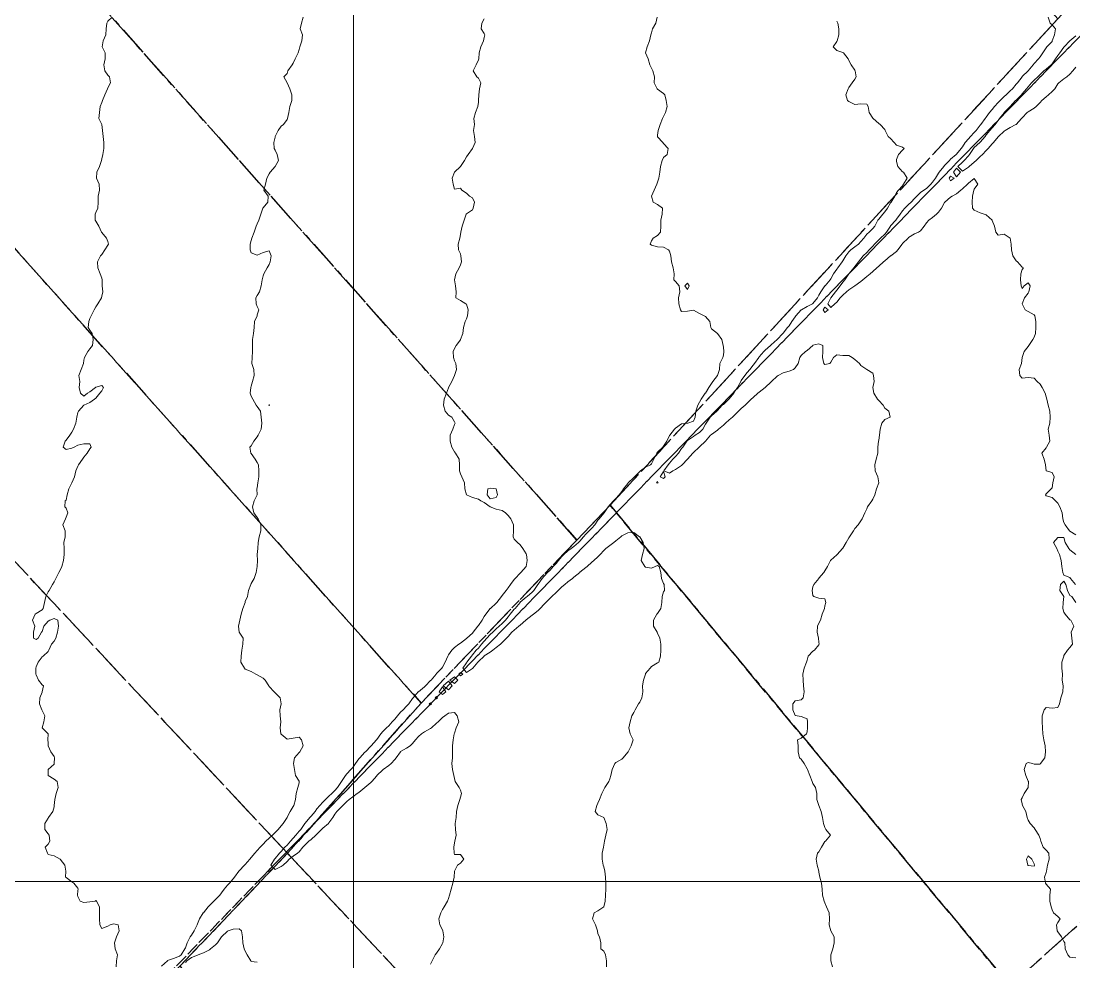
# Model space of a CAD drawing. Header units: centimetres. Extents: x 0 to 642158, y -847 to 649707.
# Drawn here: x 616339 to 616427.1, y 620080.6 to 620159.4 of the extents above; entities that cross this region are included whole.
import ezdxf

# ---------------------------------------------------------------- set-up
doc = ezdxf.new("R2010")
doc.units = ezdxf.units.CM
doc.header["$MEASUREMENT"] = 0
doc.linetypes.add('CENTERX2', pattern=[4, 2.5, -0.5, 0.5, -0.5])
doc.linetypes.add('JIS_02_0.7', pattern=[1.35, 0.75, -0.6])
for name, color, linetype, lineweight in [('MEV_grille', 254, 'Continuous', 9), ('WAL_parcellaire agricole', 7, 'JIS_02_0.7', 25), ('WAL_topographie 0.5', 253, 'Continuous', 20)]:
    doc.layers.add(name, color=color, linetype=linetype, lineweight=lineweight)
doc.layers.add('SPW_parcellaire cadastral', color=7, linetype='CENTERX2', lineweight=25, true_color=0xff0542)

# ---------------------------------------------------------------- blocks, each defined once
blk = doc.blocks.new('*U114')
at = {"layer": 'MEV_grille', "transparency": 33554687}
blk.add_lwpolyline([(-1338.461, 0), (1338.461, 0)], dxfattribs=at)
blk = doc.blocks.new('*U115')
at = {"layer": 'MEV_grille', "color": 0, "linetype": 'ByBlock', "lineweight": -2, "transparency": 16777216}
blk.add_blockref('*U114', (0, -2300), dxfattribs=at)
blk = doc.blocks.new('*U112')
at = {"layer": 'MEV_grille', "transparency": 33554687}
blk.add_lwpolyline([(0, 1825.476), (0, -1825.476)], dxfattribs=at)
blk = doc.blocks.new('*U113')
at = {"layer": 'MEV_grille', "color": 0, "linetype": 'ByBlock', "lineweight": -2, "transparency": 16777216}
blk.add_blockref('*U112', (1000, 0), dxfattribs=at)

msp = doc.modelspace()

# ---------------------------------------------------------------- linework, layer by layer
at = {"layer": 'SPW_parcellaire cadastral'}
for points in [[(616425.743, 620159.612), (616436.075, 620170.865), (616477.602, 620213.585), (616517.734, 620163.976), (616465.899, 620118.324), (616421.754, 620078.645), (616388.277, 620118.884), (616425.743, 620159.612)], [(616425.743, 620159.612), (616388.277, 620118.884), (616385.494, 620115.97), (616334.237, 620173.617), (616376.657, 620213.241), (616425.743, 620159.612)], [(616306.463, 620204.934), (616334.237, 620173.617), (616385.494, 620115.97), (616372.467, 620102.324), (616291.828, 620192.559), (616306.463, 620204.934)], [(616277.115, 620179.857), (616278.13, 620180.94), (616291.828, 620192.559), (616372.467, 620102.324), (616361.281, 620089.744), (616277.115, 620179.857)], [(616334.421, 620061.615), (616250.365, 620151.335), (616277.115, 620179.857), (616361.281, 620089.744), (616352.292, 620080.315), (616335.199, 620062.378), (616334.421, 620061.615)], [(616511.837, 620021.748), (616492.788, 620006.697), (616461.863, 619982.253), (616361.281, 620089.744), (616372.467, 620102.324), (616385.494, 620115.97), (616388.277, 620118.884), (616421.754, 620078.645), (616465.899, 620118.324), (616486.381, 620091.758), (616496.268, 620078.946), (616506.884, 620065.195), (616528.964, 620036.62), (616529.605, 620035.784), (616511.837, 620021.748)], [(616461.863, 619982.253), (616439.841, 619964.523), (616417.557, 619993.889), (616395.536, 620022.92), (616374.118, 620051.341), (616352.292, 620080.315), (616361.281, 620089.744), (616461.863, 619982.253)]]:
    msp.add_lwpolyline(points, dxfattribs=at)
at = {"layer": 'WAL_parcellaire agricole'}
for points in [[(616486.646, 620012.341), (616448.984, 619981.003), (616433.819, 619968.168), (616420.153, 619957.833), (616389.483, 619995.496), (616335.142, 620062.822), (616359.347, 620087.95), (616451.585, 620182.835), (616479.289, 620211.588), (616514.461, 620165.759), (616459.3, 620121.003), (616492.238, 620078.82), (616499.254, 620069.835), (616521.809, 620039.428), (616486.646, 620012.341)], [(616451.585, 620182.835), (616359.347, 620087.95), (616335.142, 620062.822), (616272.568, 620126.315), (616223.296, 620180.142)]]:
    msp.add_lwpolyline(points, dxfattribs=at)
at = {"layer": 'WAL_topographie 0.5'}
for points in [[(616346.625, 620159.75), (616346.25, 620159.409), (616346.17, 620159.25), (616346.107, 620158.75), (616346.08, 620158.25), (616345.868, 620157.75), (616345.788, 620157.25), (616346.036, 620156.75), (616346.026, 620156.25), (616345.929, 620155.75), (616345.985, 620155.25), (616346.25, 620154.875), (616346.387, 620154.75), (616346.464, 620154.25), (616346.25, 620153.833), (616346.225, 620153.75), (616346.012, 620153.25), (616345.803, 620152.75), (616345.75, 620152.583), (616345.615, 620152.25), (616345.566, 620151.75), (616345.5, 620151.25), (616345.75, 620150.751), (616345.75, 620150.75), (616345.792, 620150.25), (616345.865, 620149.75), (616345.917, 620149.25), (616345.921, 620148.75), (616345.839, 620148.25), (616345.75, 620147.886), (616345.717, 620147.75), (616345.556, 620147.25), (616345.333, 620146.75), (616345.298, 620146.25), (616345.511, 620145.75), (616345.547, 620145.25), (616345.445, 620144.75), (616345.428, 620144.25), (616345.407, 620143.75), (616345.25, 620143.383), (616345.181, 620143.25), (616345.185, 620142.75), (616345.25, 620142.662), (616345.483, 620142.25), (616345.729, 620141.75), (616345.75, 620141.722), (616346.136, 620141.25), (616346.25, 620140.972), (616346.3, 620140.75), (616346.25, 620140.645), (616345.991, 620140.25), (616345.75, 620139.861), (616345.65, 620139.75), (616345.385, 620139.25), (616345.404, 620138.75), (616345.611, 620138.25), (616345.75, 620137.893), (616345.781, 620137.75), (616345.787, 620137.25), (616345.827, 620136.75), (616345.75, 620136.375), (616345.712, 620136.25), (616345.406, 620135.75), (616345.25, 620135.5), (616345.118, 620135.25), (616344.845, 620134.75), (616344.75, 620134.5), (616344.665, 620134.25), (616344.61, 620133.75), (616344.75, 620133.531), (616344.93, 620133.25), (616345.031, 620132.75), (616344.967, 620132.25), (616344.75, 620131.968), (616344.565, 620131.75), (616344.297, 620131.25), (616344.25, 620131.028), (616344.208, 620130.75), (616344.005, 620130.25), (616343.821, 620129.75), (616343.904, 620129.25), (616343.845, 620128.75), (616343.964, 620128.25), (616344.25, 620128.015), (616344.558, 620128.25), (616344.75, 620128.369), (616345.221, 620128.75), (616345.25, 620128.77), (616345.75, 620128.917), (616345.879, 620128.75), (616345.75, 620128.469), (616345.591, 620128.25), (616345.25, 620127.855), (616345.145, 620127.75), (616344.75, 620127.482), (616344.25, 620127.25), (616344.25, 620127.25), (616343.809, 620126.75), (616343.75, 620126.632), (616343.666, 620126.25), (616343.559, 620125.75), (616343.372, 620125.25), (616343.25, 620125), (616343.064, 620124.75), (616342.75, 620124.339), (616342.677, 620124.25), (616342.509, 620123.75), (616342.75, 620123.55), (616343.25, 620123.656), (616343.423, 620123.75), (616343.75, 620123.902), (616344.25, 620124.026), (616344.75, 620124.031), (616344.852, 620123.75), (616344.75, 620123.595), (616344.517, 620123.25), (616344.25, 620122.912), (616344.135, 620122.75), (616343.801, 620122.25), (616343.75, 620122.153), (616343.579, 620121.75), (616343.447, 620121.25), (616343.25, 620120.766), (616343.243, 620120.75), (616342.988, 620120.25), (616342.848, 620119.75), (616342.75, 620119.306), (616342.688, 620119.25), (616342.639, 620118.75), (616342.75, 620118.65), (616342.91, 620118.25), (616342.75, 620117.886), (616342.696, 620117.75), (616342.484, 620117.25), (616342.676, 620116.75), (616342.687, 620116.25), (616342.571, 620115.75), (616342.594, 620115.25), (616342.602, 620114.75), (616342.538, 620114.25), (616342.395, 620113.75), (616342.25, 620113.46), (616342.142, 620113.25), (616341.891, 620112.75), (616341.75, 620112.469), (616341.633, 620112.25), (616341.339, 620111.75), (616341.25, 620111.631), (616341.068, 620111.25), (616340.96, 620110.75), (616340.838, 620110.25), (616340.75, 620110.135), (616340.25, 620109.815), (616340.163, 620109.75), (616339.956, 620109.25), (616340.139, 620108.75), (616340.042, 620108.25), (616340.044, 620107.75), (616340.25, 620107.629), (616340.425, 620107.75), (616340.704, 620108.25), (616340.75, 620108.313), (616340.89, 620108.75), (616341.25, 620109.178), (616341.4, 620109.25), (616341.75, 620109.409), (616342.068, 620109.25), (616342.125, 620108.75), (616342.037, 620108.25), (616341.89, 620107.75), (616341.75, 620107.5), (616341.539, 620107.25), (616341.314, 620106.75), (616341.25, 620106.625), (616340.833, 620106.25), (616340.75, 620106.205), (616340.431, 620105.75), (616340.25, 620105.345), (616340.224, 620105.25), (616340.234, 620104.75), (616340.25, 620104.683), (616340.447, 620104.25), (616340.75, 620103.85), (616340.875, 620103.75), (616340.767, 620103.25), (616340.75, 620103.222), (616340.557, 620102.75), (616340.534, 620102.25), (616340.733, 620101.75), (616340.75, 620101.712), (616340.981, 620101.25), (616340.904, 620100.75), (616340.75, 620100.25), (616341.25, 620099.75), (616341.25, 620099.75), (616341.25, 620099.749), (616341.227, 620099.25), (616341.25, 620099), (616341.263, 620098.75), (616341.47, 620098.25), (616341.75, 620097.838), (616341.786, 620097.75), (616341.77, 620097.25), (616341.75, 620097.194), (616341.25, 620096.75), (616341.25, 620096.25), (616341.75, 620095.95), (616342, 620095.75), (616342.104, 620095.25), (616341.94, 620094.75), (616341.824, 620094.25), (616341.773, 620093.75), (616341.75, 620093.635), (616341.636, 620093.25), (616341.297, 620092.75), (616341.25, 620092.675), (616340.967, 620092.25), (616340.99, 620091.75), (616341.25, 620091.368), (616341.355, 620091.25), (616341.406, 620090.75), (616341.25, 620090.523), (616341.019, 620090.25), (616341.19, 620089.75), (616341.25, 620089.656), (616341.75, 620089.533), (616342.25, 620089.25), (616342.25, 620089.25), (616342.639, 620088.75), (616342.735, 620088.25), (616342.7, 620087.75), (616342.75, 620087.717), (616343.25, 620087.35), (616343.4, 620087.25), (616343.75, 620086.812), (616343.775, 620086.75), (616343.75, 620086.625), (616343.712, 620086.25), (616343.75, 620086.125), (616343.923, 620085.75), (616344.25, 620085.613), (616344.75, 620085.68), (616345.187, 620085.75), (616345.25, 620085.792), (616345.288, 620085.75), (616345.562, 620085.25), (616345.556, 620084.75), (616345.539, 620084.25), (616345.571, 620083.75), (616345.75, 620083.456), (616346.25, 620083.643), (616346.45, 620083.75), (616346.75, 620083.846), (616347.125, 620083.75), (616347.185, 620083.25), (616346.964, 620082.75), (616346.795, 620082.25), (616346.857, 620081.75), (616347.06, 620081.25), (616346.978, 620080.75), (616346.957, 620080.25)], [(616362.594, 620159.75), (616362.46, 620159.25), (616362.341, 620158.75), (616362.528, 620158.25), (616362.472, 620157.75), (616362.312, 620157.25), (616362.25, 620157.042), (616362.165, 620156.75), (616361.917, 620156.25), (616361.75, 620155.875), (616361.674, 620155.75), (616361.315, 620155.25), (616361.25, 620155.036), (616360.964, 620154.75), (616361.25, 620154.25), (616361.25, 620154.25), (616361.472, 620153.75), (616361.641, 620153.25), (616361.636, 620152.75), (616361.477, 620152.25), (616361.385, 620151.75), (616361.282, 620151.25), (616361.25, 620151.183), (616360.941, 620150.75), (616360.75, 620150.612), (616360.494, 620150.25), (616360.262, 620149.75), (616360.25, 620149.694), (616360.15, 620149.25), (616360.169, 620148.75), (616360.25, 620148.594), (616360.422, 620148.25), (616360.529, 620147.75), (616360.25, 620147.25), (616360.25, 620147.25), (616359.832, 620146.75), (616359.75, 620146.621), (616359.548, 620146.25), (616359.44, 620145.75), (616359.31, 620145.25), (616359.667, 620144.75), (616359.625, 620144.25), (616359.25, 620143.788), (616359.219, 620143.75), (616359.055, 620143.25), (616358.871, 620142.75), (616358.75, 620142.437), (616358.672, 620142.25), (616358.496, 620141.75), (616358.309, 620141.25), (616358.25, 620141.055), (616358.152, 620140.75), (616358.16, 620140.25), (616358.25, 620140), (616358.75, 620139.806), (616359.25, 620140.028), (616359.75, 620140.179), (616359.917, 620139.75), (616359.846, 620139.25), (616359.75, 620139.023), (616359.588, 620138.75), (616359.307, 620138.25), (616359.25, 620138.072), (616359.175, 620137.75), (616359.083, 620137.25), (616358.931, 620136.75), (616358.75, 620136.425), (616358.647, 620136.25), (616358.65, 620135.75), (616358.75, 620135.519), (616358.896, 620135.25), (616358.75, 620134.813), (616358.733, 620134.75), (616358.528, 620134.25), (616358.5, 620133.75), (616358.447, 620133.25), (616358.364, 620132.75), (616358.361, 620132.25), (616358.365, 620131.75), (616358.327, 620131.25), (616358.294, 620130.75), (616358.453, 620130.25), (616358.5, 620129.75), (616358.345, 620129.25), (616358.25, 620128.85), (616358.225, 620128.75), (616358.17, 620128.25), (616358.25, 620128), (616358.393, 620127.75), (616358.65, 620127.25), (616358.75, 620127.135), (616359.028, 620126.75), (616359.069, 620126.25), (616359.136, 620125.75), (616359.087, 620125.25), (616358.838, 620124.75), (616358.75, 620124.594), (616358.475, 620124.25), (616358.25, 620123.859), (616358.118, 620123.75), (616358.212, 620123.25), (616358.25, 620123.214), (616358.575, 620122.75), (616358.75, 620122.459), (616358.85, 620122.25), (616358.871, 620121.75), (616358.879, 620121.25), (616358.813, 620120.75), (616358.75, 620120.35), (616358.719, 620120.25), (616358.75, 620119.751), (616358.75, 620119.75), (616358.75, 620119.75), (616358.5, 620119.25), (616358.343, 620118.75), (616358.467, 620118.25), (616358.75, 620117.868), (616358.833, 620117.75), (616359.063, 620117.25), (616359.053, 620116.75), (616358.905, 620116.25), (616358.828, 620115.75), (616358.794, 620115.25), (616358.75, 620114.75), (616358.766, 620114.25), (616358.75, 620113.75), (616358.75, 620113.75), (616358.65, 620113.25), (616358.5, 620112.75), (616358.25, 620112.341), (616358.204, 620112.25), (616358.023, 620111.75), (616357.936, 620111.25), (616357.75, 620110.817), (616357.728, 620110.75), (616357.546, 620110.25), (616357.395, 620109.75), (616357.288, 620109.25), (616357.25, 620109), (616357.194, 620108.75), (616357.25, 620108.25), (616357.25, 620108.25), (616357.571, 620107.75), (616357.554, 620107.25), (616357.467, 620106.75), (616357.412, 620106.25), (616357.385, 620105.75), (616357.675, 620105.25), (616357.75, 620105.162), (616358.25, 620104.964), (616358.625, 620104.75), (616358.75, 620104.694), (616359.25, 620104.4), (616359.417, 620104.25), (616359.717, 620103.75), (616359.75, 620103.704), (616360.167, 620103.25), (616360.25, 620103.183), (616360.683, 620102.75), (616360.75, 620102.25), (616360.75, 620102.25), (616360.75, 620102.25), (616360.635, 620101.75), (616360.679, 620101.25), (616360.712, 620100.75), (616360.676, 620100.25), (616360.731, 620099.75), (616360.75, 620099.719), (616361.25, 620099.285), (616361.75, 620099.379), (616362.25, 620099.464), (616362.444, 620099.25), (616362.583, 620098.75), (616362.309, 620098.25), (616362.25, 620098.173), (616361.857, 620097.75), (616361.771, 620097.25), (616361.855, 620096.75), (616361.954, 620096.25), (616362.25, 620095.779), (616362.266, 620095.75), (616362.25, 620095.65), (616362.15, 620095.25), (616361.994, 620094.75), (616361.945, 620094.25), (616361.814, 620093.75), (616361.75, 620093.668), (616361.507, 620093.25), (616361.25, 620092.768), (616361.242, 620092.75), (616360.914, 620092.25), (616360.75, 620092.038), (616360.5, 620091.75), (616360.25, 620091.491), (616360.03, 620091.25), (616359.75, 620091.01), (616359.476, 620090.75), (616359.25, 620090.513), (616358.986, 620090.25), (616358.75, 620089.986), (616358.537, 620089.75), (616358.25, 620089.401), (616358.128, 620089.25), (616357.75, 620088.815), (616357.688, 620088.75), (616357.25, 620088.29), (616357.22, 620088.25), (616356.851, 620087.75), (616356.75, 620087.607), (616356.416, 620087.25), (616356.25, 620087.073), (616355.982, 620086.75), (616355.75, 620086.424), (616355.617, 620086.25), (616355.25, 620085.872), (616355.126, 620085.75), (616354.75, 620085.377), (616354.633, 620085.25), (616354.25, 620084.771), (616354.233, 620084.75), (616353.915, 620084.25), (616353.75, 620083.849), (616353.711, 620083.75), (616353.487, 620083.25), (616353.25, 620082.882), (616353.143, 620082.75), (616352.887, 620082.25), (616352.75, 620081.838), (616352.7, 620081.75), (616352.388, 620081.25), (616352.25, 620081.137), (616351.75, 620080.932), (616351.25, 620080.76), (616351.237, 620080.75), (616350.75, 620080.297)], [(616377.75, 620159.603), (616377.543, 620159.25), (616377.488, 620158.75), (616377.75, 620158.383), (616377.8, 620158.25), (616377.75, 620158.028), (616377.682, 620157.75), (616377.448, 620157.25), (616377.33, 620156.75), (616377.282, 620156.25), (616377.25, 620156.171), (616377.072, 620155.75), (616376.821, 620155.25), (616377.125, 620154.75), (616377.25, 620154.635), (616377.458, 620154.25), (616377.359, 620153.75), (616377.288, 620153.25), (616377.261, 620152.75), (616377.25, 620152.625), (616377.205, 620152.25), (616377, 620151.75), (616376.861, 620151.25), (616376.942, 620150.75), (616376.833, 620150.25), (616376.941, 620149.75), (616376.994, 620149.25), (616376.766, 620148.75), (616376.75, 620148.731), (616376.393, 620148.25), (616376.25, 620148.05), (616376.103, 620147.75), (616375.761, 620147.25), (616375.75, 620147.228), (616375.25, 620146.75), (616375.25, 620146.75), (616375.06, 620146.25), (616375.145, 620145.75), (616375.25, 620145.35), (616375.75, 620145.417), (616375.861, 620145.25), (616376.25, 620145), (616376.519, 620144.75), (616376.75, 620144.614), (616376.94, 620144.25), (616376.831, 620143.75), (616376.75, 620143.61), (616376.25, 620143.283), (616376.233, 620143.25), (616376.071, 620142.75), (616375.902, 620142.25), (616375.782, 620141.75), (616375.75, 620141.536), (616375.693, 620141.25), (616375.563, 620140.75), (616375.591, 620140.25), (616375.75, 620139.932), (616375.798, 620139.75), (616375.847, 620139.25), (616375.75, 620139), (616375.637, 620138.75), (616375.369, 620138.25), (616375.25, 620137.75), (616375.353, 620137.25), (616375.385, 620136.75), (616375.357, 620136.25), (616375.75, 620136.011), (616376.212, 620135.75), (616376.25, 620135.7), (616376.4, 620135.25), (616376.335, 620134.75), (616376.25, 620134.481), (616376.15, 620134.25), (616376.017, 620133.75), (616375.944, 620133.25), (616375.766, 620132.75), (616375.75, 620132.727), (616375.388, 620132.25), (616375.25, 620132), (616375.157, 620131.75), (616375.172, 620131.25), (616375.25, 620130.973), (616375.375, 620130.75), (616375.424, 620130.25), (616375.25, 620129.75), (616375.25, 620129.75), (616375.036, 620129.25), (616374.763, 620128.75), (616374.75, 620128.717), (616374.575, 620128.25), (616374.393, 620127.75), (616374.331, 620127.25), (616374.462, 620126.75), (616374.75, 620126.433), (616375.025, 620126.25), (616375.25, 620125.875), (616375.298, 620125.75), (616375.25, 620125.635), (616375.103, 620125.25), (616374.896, 620124.75), (616374.9, 620124.25), (616375.038, 620123.75), (616375.25, 620123.357), (616375.338, 620123.25), (616375.654, 620122.75), (616375.669, 620122.25), (616375.68, 620121.75), (616375.75, 620121.5), (616375.864, 620121.25), (616376.083, 620120.75), (616376.132, 620120.25), (616376.25, 620119.75), (616376.25, 620119.75), (616376.75, 620119.533), (616377.25, 620119.383), (616377.472, 620119.25), (616377.75, 620119.118), (616378.25, 620118.75), (616378.25, 620118.75), (616378.75, 620118.554), (616379.25, 620118.438), (616379.511, 620118.25), (616379.75, 620118.021), (616379.982, 620117.75), (616380.187, 620117.25), (616380.187, 620116.75), (616380.173, 620116.25), (616380.25, 620116.05), (616380.523, 620115.75), (616380.75, 620115.571), (616380.975, 620115.25), (616381.25, 620114.827), (616381.274, 620114.75), (616381.332, 620114.25), (616381.25, 620113.75), (616381.25, 620113.75), (616380.806, 620113.25), (616380.75, 620113.193), (616380.321, 620112.75), (616380.25, 620112.676), (616379.955, 620112.25), (616379.75, 620111.96), (616379.591, 620111.75), (616379.25, 620111.313), (616379.202, 620111.25), (616378.8, 620110.75), (616378.75, 620110.679), (616378.257, 620110.25), (616378.25, 620110.244), (616377.881, 620109.75), (616377.75, 620109.573), (616377.558, 620109.25), (616377.25, 620108.807), (616377.206, 620108.75), (616376.818, 620108.25), (616376.75, 620108.167), (616376.294, 620107.75), (616376.25, 620107.716), (616375.75, 620107.348), (616375.618, 620107.25), (616375.25, 620106.973), (616375.025, 620106.75), (616374.75, 620106.357), (616374.7, 620106.25), (616374.479, 620105.75), (616374.25, 620105.315), (616374.203, 620105.25), (616373.75, 620104.782), (616373.722, 620104.75), (616373.296, 620104.25), (616373.25, 620104.201), (616372.82, 620103.75), (616372.75, 620103.688), (616372.25, 620103.271), (616372.226, 620103.25), (616371.784, 620102.75), (616371.75, 620102.699), (616371.428, 620102.25), (616371.25, 620102.05), (616370.948, 620101.75), (616370.75, 620101.547), (616370.477, 620101.25), (616370.25, 620100.983), (616370.053, 620100.75), (616369.75, 620100.424), (616369.566, 620100.25), (616369.25, 620099.934), (616369.102, 620099.75), (616368.75, 620099.271), (616368.733, 620099.25), (616368.287, 620098.75), (616368.25, 620098.707), (616367.801, 620098.25), (616367.75, 620098.203), (616367.324, 620097.75), (616367.25, 620097.651), (616366.972, 620097.25), (616366.75, 620096.939), (616366.584, 620096.75), (616366.25, 620096.383), (616366.137, 620096.25), (616365.811, 620095.75), (616365.75, 620095.659), (616365.463, 620095.25), (616365.25, 620095.007), (616364.992, 620094.75), (616364.75, 620094.515), (616364.47, 620094.25), (616364.25, 620094.026), (616364.001, 620093.75), (616363.75, 620093.456), (616363.591, 620093.25), (616363.25, 620092.844), (616363.161, 620092.75), (616362.75, 620092.26), (616362.741, 620092.25), (616362.385, 620091.75), (616362.25, 620091.592), (616361.969, 620091.25), (616361.75, 620091.01), (616361.521, 620090.75), (616361.25, 620090.432), (616361.059, 620090.25), (616360.75, 620089.898), (616360.613, 620089.75), (616360.25, 620089.32), (616360.197, 620089.25), (616359.893, 620088.75), (616360.25, 620088.401), (616360.75, 620088.636), (616360.914, 620088.75), (616361.25, 620089.07), (616361.43, 620089.25), (616361.75, 620089.5), (616362.118, 620089.75), (616362.25, 620089.855), (616362.57, 620090.25), (616362.75, 620090.455), (616363.062, 620090.75), (616363.25, 620090.889), (616363.663, 620091.25), (616363.75, 620091.335), (616364.122, 620091.75), (616364.25, 620091.857), (616364.708, 620092.25), (616364.75, 620092.292), (616365.081, 620092.75), (616365.25, 620093.023), (616365.415, 620093.25), (616365.75, 620093.58), (616365.922, 620093.75), (616366.25, 620094.086), (616366.44, 620094.25), (616366.75, 620094.483), (616367.124, 620094.75), (616367.25, 620094.844), (616367.75, 620095.24), (616367.763, 620095.25), (616368.25, 620095.665), (616368.339, 620095.75), (616368.75, 620096.224), (616368.771, 620096.25), (616369.25, 620096.724), (616369.28, 620096.75), (616369.75, 620097.093), (616369.954, 620097.25), (616370.25, 620097.59), (616370.369, 620097.75), (616370.737, 620098.25), (616370.75, 620098.263), (616371.25, 620098.559), (616371.536, 620098.75), (616371.75, 620098.942), (616371.992, 620099.25), (616372.25, 620099.535), (616372.498, 620099.75), (616372.75, 620099.909), (616373.25, 620100.203), (616373.325, 620100.25), (616373.75, 620100.625), (616373.88, 620100.75), (616374.25, 620101.115), (616374.442, 620101.25), (616374.75, 620101.475), (616375.25, 620101.521), (616375.491, 620101.25), (616375.61, 620100.75), (616375.395, 620100.25), (616375.25, 620099.8), (616375.237, 620099.75), (616375.158, 620099.25), (616375.087, 620098.75), (616375.083, 620098.25), (616375.099, 620097.75), (616375.04, 620097.25), (616375.089, 620096.75), (616375.202, 620096.25), (616375.25, 620096), (616375.315, 620095.75), (616375.639, 620095.25), (616375.75, 620095.028), (616375.839, 620094.75), (616375.75, 620094.438), (616375.705, 620094.25), (616375.525, 620093.75), (616375.426, 620093.25), (616375.405, 620092.75), (616375.315, 620092.25), (616375.341, 620091.75), (616375.388, 620091.25), (616375.27, 620090.75), (616375.25, 620090.625), (616375.207, 620090.25), (616375.227, 620089.75), (616375.25, 620089.65), (616375.75, 620089.639), (616376.042, 620089.25), (616375.75, 620088.932), (616375.5, 620088.75), (616375.25, 620088.25), (616375.25, 620088.25), (616375.226, 620087.75), (616375.107, 620087.25), (616374.97, 620086.75), (616374.831, 620086.25), (616374.75, 620085.972), (616374.659, 620085.75), (616374.404, 620085.25), (616374.25, 620085.05), (616374.107, 620084.75), (616373.946, 620084.25), (616374.022, 620083.75), (616374.25, 620083.33), (616374.29, 620083.25), (616374.368, 620082.75), (616374.279, 620082.25), (616374.25, 620082.193), (616373.997, 620081.75), (616373.75, 620081.377), (616373.652, 620081.25), (616373.383, 620080.75), (616373.25, 620080.457)], [(616392.212, 620159.75), (616392.091, 620159.25), (616391.835, 620158.75), (616391.75, 620158.432), (616391.697, 620158.25), (616391.583, 620157.75), (616391.37, 620157.25), (616391.25, 620156.75), (616391.467, 620156.25), (616391.612, 620155.75), (616391.75, 620155.464), (616391.841, 620155.25), (616392, 620154.75), (616391.954, 620154.25), (616392.222, 620153.75), (616392.25, 620153.725), (616392.75, 620153.341), (616392.841, 620153.25), (616392.961, 620152.75), (616393.054, 620152.25), (616392.924, 620151.75), (616392.75, 620151.412), (616392.66, 620151.25), (616392.458, 620150.75), (616392.297, 620150.25), (616392.25, 620149.85), (616392.238, 620149.75), (616392.25, 620149.725), (616392.682, 620149.25), (616392.75, 620149.156), (616393.132, 620148.75), (616393.058, 620148.25), (616392.75, 620148), (616392.625, 620147.75), (616392.481, 620147.25), (616392.45, 620146.75), (616392.358, 620146.25), (616392.25, 620145.917), (616392.187, 620145.75), (616391.963, 620145.25), (616391.75, 620144.75), (616391.881, 620144.25), (616392.25, 620144.044), (616392.65, 620143.75), (616392.638, 620143.25), (616392.522, 620142.75), (616392.509, 620142.25), (616392.482, 620141.75), (616392.25, 620141.453), (616391.889, 620141.25), (616391.75, 620141.023), (616391.63, 620140.75), (616391.75, 620140.646), (616392.25, 620140.515), (616392.75, 620140.491), (616393.162, 620140.25), (616393.25, 620140.143), (616393.362, 620139.75), (616393.426, 620139.25), (616393.554, 620138.75), (616393.635, 620138.25), (616393.617, 620137.75), (616393.75, 620137.607), (616394.044, 620137.25), (616394.102, 620136.75), (616393.994, 620136.25), (616394.017, 620135.75), (616394.175, 620135.25), (616394.25, 620135.1), (616394.75, 620135.125), (616395.25, 620135.222), (616395.75, 620134.93), (616396.159, 620134.75), (616396.25, 620134.691), (616396.625, 620134.25), (616396.697, 620133.75), (616396.75, 620133.659), (616397.25, 620133.25), (616397.25, 620133.25), (616397.635, 620132.75), (616397.736, 620132.25), (616397.75, 620132.125), (616397.788, 620131.75), (616397.75, 620131.45), (616397.708, 620131.25), (616397.464, 620130.75), (616397.421, 620130.25), (616397.263, 620129.75), (616397.25, 620129.731), (616396.875, 620129.25), (616396.75, 620129.065), (616396.543, 620128.75), (616396.25, 620128.273), (616396.234, 620128.25), (616395.9, 620127.75), (616395.75, 620127.496), (616395.613, 620127.25), (616395.435, 620126.75), (616395.388, 620126.25), (616395.25, 620125.92), (616394.778, 620125.75), (616394.75, 620125.746), (616394.25, 620125.708), (616393.75, 620125.333), (616393.663, 620125.25), (616393.267, 620124.75), (616393.25, 620124.713), (616393.016, 620124.25), (616392.75, 620123.829), (616392.685, 620123.75), (616392.25, 620123.325), (616392.184, 620123.25), (616391.928, 620122.75), (616391.75, 620122.337), (616391.661, 620122.25), (616391.25, 620122.063), (616390.814, 620121.75), (616390.75, 620121.703), (616390.311, 620121.25), (616390.25, 620121.194), (616389.792, 620120.75), (616389.75, 620120.705), (616389.392, 620120.25), (616389.25, 620120.035), (616389.037, 620119.75), (616388.75, 620119.452), (616388.557, 620119.25), (616388.25, 620118.917), (616388.119, 620118.75), (616387.775, 620118.25), (616387.75, 620118.218), (616387.35, 620117.75), (616387.25, 620117.628), (616386.995, 620117.25), (616386.75, 620116.97), (616386.537, 620116.75), (616386.25, 620116.473), (616386.063, 620116.25), (616385.75, 620115.868), (616385.639, 620115.75), (616385.25, 620115.429), (616385.007, 620115.25), (616384.75, 620115.051), (616384.414, 620114.75), (616384.25, 620114.578), (616383.957, 620114.25), (616383.75, 620114.005), (616383.513, 620113.75), (616383.25, 620113.458), (616383.051, 620113.25), (616382.75, 620112.938), (616382.58, 620112.75), (616382.25, 620112.287), (616382.224, 620112.25), (616381.885, 620111.75), (616381.75, 620111.595), (616381.346, 620111.25), (616381.25, 620111.176), (616380.75, 620110.763), (616380.737, 620110.75), (616380.322, 620110.25), (616380.25, 620110.171), (616379.907, 620109.75), (616379.75, 620109.549), (616379.516, 620109.25), (616379.25, 620108.97), (616378.984, 620108.75), (616378.75, 620108.543), (616378.455, 620108.25), (616378.25, 620108.056), (616377.95, 620107.75), (616377.75, 620107.516), (616377.521, 620107.25), (616377.25, 620106.921), (616377.081, 620106.75), (616376.75, 620106.356), (616376.674, 620106.25), (616376.298, 620105.75), (616376.25, 620105.685), (616375.956, 620105.25), (616376.25, 620104.893), (616376.75, 620105.213), (616376.784, 620105.25), (616377.202, 620105.75), (616377.25, 620105.793), (616377.733, 620106.25), (616377.75, 620106.263), (616378.25, 620106.592), (616378.454, 620106.75), (616378.75, 620106.971), (616379.103, 620107.25), (616379.25, 620107.393), (616379.619, 620107.75), (616379.75, 620107.899), (616380.064, 620108.25), (616380.25, 620108.413), (616380.65, 620108.75), (616380.75, 620108.831), (616381.215, 620109.25), (616381.25, 620109.281), (616381.75, 620109.669), (616381.854, 620109.75), (616382.25, 620110.077), (616382.434, 620110.25), (616382.75, 620110.597), (616382.89, 620110.75), (616383.25, 620111.11), (616383.392, 620111.25), (616383.75, 620111.582), (616383.925, 620111.75), (616384.25, 620112.051), (616384.491, 620112.25), (616384.75, 620112.465), (616385.115, 620112.75), (616385.25, 620112.865), (616385.73, 620113.25), (616385.75, 620113.265), (616386.25, 620113.664), (616386.352, 620113.75), (616386.75, 620114.115), (616386.913, 620114.25), (616387.25, 620114.555), (616387.439, 620114.75), (616387.75, 620115.079), (616387.925, 620115.25), (616388.25, 620115.507), (616388.575, 620115.75), (616388.75, 620115.893), (616389.163, 620116.25), (616389.25, 620116.329), (616389.75, 620116.57), (616390.25, 620116.594), (616390.734, 620116.25), (616390.75, 620116.228), (616391.039, 620115.75), (616391.13, 620115.25), (616390.977, 620114.75), (616390.864, 620114.25), (616391.17, 620113.75), (616391.25, 620113.687), (616391.75, 620113.613), (616392.05, 620113.75), (616392.25, 620113.845), (616392.383, 620113.75), (616392.511, 620113.25), (616392.577, 620112.75), (616392.75, 620112.341), (616392.796, 620112.25), (616392.815, 620111.75), (616392.75, 620111.625), (616392.64, 620111.25), (616392.597, 620110.75), (616392.52, 620110.25), (616392.25, 620109.815), (616392.19, 620109.75), (616391.902, 620109.25), (616391.908, 620108.75), (616392.222, 620108.25), (616392.25, 620108.178), (616392.426, 620107.75), (616392.515, 620107.25), (616392.51, 620106.75), (616392.492, 620106.25), (616392.346, 620105.75), (616392.25, 620105.682), (616391.75, 620105.383), (616391.639, 620105.25), (616391.25, 620104.798), (616391.225, 620104.75), (616391.063, 620104.25), (616390.985, 620103.75), (616391.02, 620103.25), (616390.937, 620102.75), (616390.75, 620102.388), (616390.663, 620102.25), (616390.378, 620101.75), (616390.25, 620101.542), (616390.101, 620101.25), (616389.963, 620100.75), (616389.844, 620100.25), (616389.964, 620099.75), (616390.208, 620099.25), (616390.029, 620098.75), (616389.775, 620098.25), (616389.75, 620098.209), (616389.38, 620097.75), (616389.25, 620097.635), (616388.75, 620097.332), (616388.665, 620097.25), (616388.436, 620096.75), (616388.334, 620096.25), (616388.25, 620095.99), (616388.158, 620095.75), (616387.84, 620095.25), (616387.75, 620095.073), (616387.578, 620094.75), (616387.397, 620094.25), (616387.25, 620093.937), (616387.168, 620093.75), (616387.023, 620093.25), (616387.25, 620092.972), (616387.75, 620092.75), (616387.75, 620092.75), (616387.945, 620092.25), (616388.036, 620091.75), (616387.907, 620091.25), (616387.794, 620090.75), (616387.75, 620090.417), (616387.724, 620090.25), (616387.613, 620089.75), (616387.62, 620089.25), (616387.703, 620088.75), (616387.75, 620088.607), (616387.848, 620088.25), (616387.895, 620087.75), (616387.907, 620087.25), (616387.927, 620086.75), (616387.888, 620086.25), (616387.86, 620085.75), (616387.75, 620085.25), (616387.75, 620085.25), (616387.25, 620084.941), (616386.942, 620084.75), (616386.798, 620084.25), (616387.065, 620083.75), (616387.208, 620083.25), (616387.25, 620083), (616387.375, 620082.75), (616387.5, 620082.25), (616387.5, 620081.75), (616387.75, 620081.542), (616387.88, 620081.25), (616387.96, 620080.75), (616387.987, 620080.25)], [(616424.921, 620159.75), (616425.093, 620159.25), (616425.25, 620159.097), (616425.534, 620158.75), (616425.462, 620158.25), (616425.274, 620157.75), (616425.25, 620157.715), (616424.803, 620157.25), (616424.75, 620157.173), (616424.486, 620156.75), (616424.25, 620156.418), (616424.13, 620156.25), (616423.75, 620155.87), (616423.661, 620155.75), (616423.252, 620155.25), (616423.25, 620155.248), (616422.75, 620154.762), (616422.739, 620154.75), (616422.352, 620154.25), (616422.25, 620154.118), (616421.945, 620153.75), (616421.75, 620153.56), (616421.415, 620153.25), (616421.25, 620153.096), (616420.902, 620152.75), (616420.75, 620152.598), (616420.434, 620152.25), (616420.25, 620152.02), (616420.033, 620151.75), (616419.75, 620151.366), (616419.658, 620151.25), (616419.284, 620150.75), (616419.25, 620150.702), (616418.896, 620150.25), (616418.75, 620150.075), (616418.442, 620149.75), (616418.25, 620149.565), (616417.982, 620149.25), (616417.75, 620148.894), (616417.645, 620148.75), (616417.25, 620148.271), (616417.231, 620148.25), (616416.75, 620147.839), (616416.659, 620147.75), (616416.25, 620147.318), (616416.187, 620147.25), (616415.805, 620146.75), (616415.75, 620146.667), (616415.488, 620146.25), (616415.25, 620145.921), (616415.108, 620145.75), (616414.75, 620145.402), (616414.512, 620145.25), (616414.25, 620145.068), (616413.937, 620144.75), (616413.75, 620144.545), (616413.46, 620144.25), (616413.25, 620144.063), (616412.936, 620143.75), (616412.75, 620143.518), (616412.546, 620143.25), (616412.25, 620142.84), (616412.176, 620142.75), (616411.75, 620142.273), (616411.731, 620142.25), (616411.397, 620141.75), (616411.25, 620141.579), (616410.904, 620141.25), (616410.75, 620141.108), (616410.403, 620140.75), (616410.25, 620140.567), (616409.96, 620140.25), (616409.75, 620140.038), (616409.449, 620139.75), (616409.25, 620139.509), (616409.045, 620139.25), (616408.75, 620138.868), (616408.659, 620138.75), (616408.25, 620138.252), (616408.249, 620138.25), (616407.903, 620137.75), (616407.75, 620137.553), (616407.531, 620137.25), (616407.25, 620136.898), (616407.142, 620136.75), (616406.75, 620136.256), (616406.746, 620136.25), (616406.491, 620135.75), (616406.75, 620135.427), (616407.089, 620135.75), (616407.25, 620135.882), (616407.519, 620136.25), (616407.75, 620136.478), (616408.06, 620136.75), (616408.25, 620136.9), (616408.75, 620137.242), (616408.761, 620137.25), (616409.25, 620137.614), (616409.423, 620137.75), (616409.75, 620138.016), (616410.025, 620138.25), (616410.25, 620138.456), (616410.581, 620138.75), (616410.75, 620138.9), (616411.147, 620139.25), (616411.25, 620139.344), (616411.75, 620139.746), (616411.756, 620139.75), (616412.25, 620140.114), (616412.361, 620140.25), (616412.705, 620140.75), (616412.75, 620140.798), (616413.203, 620141.25), (616413.25, 620141.293), (616413.75, 620141.594), (616414.088, 620141.75), (616414.25, 620141.86), (616414.558, 620142.25), (616414.75, 620142.523), (616414.951, 620142.75), (616415.25, 620142.98), (616415.591, 620143.25), (616415.75, 620143.423), (616416.005, 620143.75), (616416.25, 620144.226), (616416.271, 620144.25), (616416.75, 620144.658), (616416.887, 620144.75), (616417.25, 620144.957), (616417.619, 620145.25), (616417.75, 620145.364), (616418.169, 620145.75), (616418.25, 620145.849), (616418.75, 620146.228), (616419.056, 620145.75), (616418.75, 620145.343), (616418.699, 620145.25), (616418.593, 620144.75), (616418.561, 620144.25), (616418.6, 620143.75), (616418.75, 620143.577), (616419.25, 620143.359), (616419.562, 620143.25), (616419.75, 620143.203), (616420.233, 620142.75), (616420.25, 620142.717), (616420.439, 620142.25), (616420.541, 620141.75), (616420.75, 620141.493), (616421.25, 620141.573), (616421.75, 620141.25), (616421.75, 620141.25), (616421.844, 620140.75), (616421.855, 620140.25), (616421.974, 620139.75), (616422.25, 620139.346), (616422.354, 620139.25), (616422.75, 620138.798), (616422.861, 620138.75), (616422.75, 620138.625), (616422.653, 620138.25), (616422.605, 620137.75), (616422.676, 620137.25), (616422.75, 620137.028), (616422.932, 620137.25), (616423.25, 620137.5), (616423.417, 620137.25), (616423.309, 620136.75), (616423.25, 620136.639), (616422.958, 620136.25), (616422.75, 620135.75), (616423, 620135.25), (616423.25, 620135.104), (616423.75, 620134.831), (616423.82, 620134.75), (616423.904, 620134.25), (616423.883, 620133.75), (616423.865, 620133.25), (616423.75, 620132.944), (616423.647, 620132.75), (616423.314, 620132.25), (616423.25, 620132.156), (616422.908, 620131.75), (616422.75, 620131.25), (616422.75, 620131.25), (616422.696, 620130.75), (616422.515, 620130.25), (616422.554, 620129.75), (616422.75, 620129.525), (616423.25, 620129.573), (616423.75, 620129.518), (616424.018, 620129.25), (616424.25, 620129.018), (616424.413, 620128.75), (616424.668, 620128.25), (616424.75, 620127.95), (616424.813, 620127.75), (616424.934, 620127.25), (616425.058, 620126.75), (616425.1, 620126.25), (616425.07, 620125.75), (616424.917, 620125.25), (616425.007, 620124.75), (616425.064, 620124.25), (616424.79, 620123.75), (616424.75, 620123.7), (616424.39, 620123.25), (616424.6, 620122.75), (616424.707, 620122.25), (616424.75, 620121.75), (616424.75, 620121.75), (616425.25, 620121.632), (616425.421, 620121.25), (616425.324, 620120.75), (616425.25, 620120.35), (616425.191, 620120.25), (616424.75, 620119.833), (616424.71, 620119.75), (616424.75, 620119.682), (616425.25, 620119.525), (616425.539, 620119.25), (616425.75, 620119.05), (616425.917, 620118.75), (616426.104, 620118.25), (616426.163, 620117.75), (616426.25, 620117.45), (616426.354, 620117.25), (616426.708, 620116.75), (616426.75, 620116.719), (616427.25, 620116.417)], [(616407.25, 620159.417), (616407.336, 620159.25), (616407.413, 620158.75), (616407.4, 620158.25), (616407.265, 620157.75), (616407.25, 620157.704), (616406.938, 620157.25), (616407.25, 620156.938), (616407.75, 620156.792), (616407.792, 620156.75), (616408.181, 620156.25), (616408.25, 620156.125), (616408.432, 620155.75), (616408.75, 620155.313), (616408.792, 620155.25), (616408.862, 620154.75), (616408.75, 620154.546), (616408.54, 620154.25), (616408.25, 620153.841), (616408.196, 620153.75), (616408.011, 620153.25), (616408.136, 620152.75), (616408.25, 620152.667), (616408.75, 620152.441), (616409.25, 620152.477), (616409.75, 620152.469), (616409.867, 620152.25), (616409.954, 620151.75), (616410.25, 620151.279), (616410.279, 620151.25), (616410.75, 620150.85), (616410.883, 620150.75), (616411.25, 620150.327), (616411.3, 620150.25), (616411.539, 620149.75), (616411.75, 620149.583), (616412.036, 620149.25), (616412.25, 620149.01), (616412.75, 620148.861), (616412.883, 620148.75), (616412.75, 620148.617), (616412.406, 620148.25), (616412.25, 620147.833), (616412.242, 620147.75), (616412.25, 620147.65), (616412.361, 620147.25), (616412.75, 620146.783), (616412.833, 620146.75), (616413.135, 620146.25), (616412.826, 620145.75), (616412.75, 620145.612), (616412.403, 620145.25), (616412.25, 620145.053), (616412.099, 620144.75), (616411.781, 620144.25), (616411.75, 620144.202), (616411.477, 620143.75), (616411.25, 620143.436), (616411.089, 620143.25), (616410.75, 620142.834), (616410.689, 620142.75), (616410.414, 620142.25), (616410.25, 620142.043), (616409.941, 620141.75), (616409.75, 620141.565), (616409.496, 620141.25), (616409.25, 620140.948), (616409.061, 620140.75), (616408.75, 620140.5), (616408.405, 620140.25), (616408.25, 620140.09), (616407.993, 620139.75), (616407.75, 620139.328), (616407.705, 620139.25), (616407.323, 620138.75), (616407.25, 620138.644), (616406.972, 620138.25), (616406.75, 620137.84), (616406.685, 620137.75), (616406.258, 620137.25), (616406.25, 620137.24), (616405.894, 620136.75), (616405.75, 620136.461), (616405.626, 620136.25), (616405.25, 620135.783), (616405.204, 620135.75), (616404.75, 620135.508), (616404.28, 620135.25), (616404.25, 620135.23), (616403.822, 620134.75), (616403.75, 620134.652), (616403.467, 620134.25), (616403.25, 620133.912), (616403.129, 620133.75), (616402.75, 620133.28), (616402.723, 620133.25), (616402.25, 620132.756), (616402.245, 620132.75), (616401.75, 620132.3), (616401.696, 620132.25), (616401.25, 620131.867), (616401.14, 620131.75), (616400.75, 620131.292), (616400.718, 620131.25), (616400.354, 620130.75), (616400.25, 620130.609), (616399.974, 620130.25), (616399.75, 620129.994), (616399.555, 620129.75), (616399.25, 620129.311), (616399.213, 620129.25), (616398.944, 620128.75), (616398.75, 620128.461), (616398.621, 620128.25), (616398.25, 620127.799), (616398.198, 620127.75), (616397.75, 620127.328), (616397.663, 620127.25), (616397.25, 620126.802), (616397.194, 620126.75), (616396.75, 620126.355), (616396.651, 620126.25), (616396.306, 620125.75), (616396.25, 620125.659), (616396.027, 620125.25), (616395.75, 620124.967), (616395.401, 620124.75), (616395.25, 620124.623), (616394.75, 620124.298), (616394.699, 620124.25), (616394.35, 620123.75), (616394.25, 620123.631), (616394.003, 620123.25), (616393.75, 620122.975), (616393.53, 620122.75), (616393.25, 620122.415), (616393.125, 620122.25), (616392.779, 620121.75), (616393.25, 620121.562), (616393.528, 620121.75), (616393.75, 620121.886), (616394.25, 620122.196), (616394.304, 620122.25), (616394.75, 620122.746), (616394.754, 620122.75), (616395.198, 620123.25), (616395.25, 620123.304), (616395.717, 620123.75), (616395.75, 620123.779), (616396.244, 620124.25), (616396.25, 620124.256), (616396.682, 620124.75), (616396.75, 620124.807), (616397.25, 620125.173), (616397.347, 620125.25), (616397.75, 620125.593), (616397.934, 620125.75), (616398.25, 620126.035), (616398.507, 620126.25), (616398.75, 620126.477), (616399.009, 620126.75), (616399.25, 620126.967), (616399.566, 620127.25), (616399.75, 620127.422), (616400.085, 620127.75), (616400.25, 620127.906), (616400.639, 620128.25), (616400.75, 620128.347), (616401.25, 620128.75), (616401.25, 620128.75), (616401.75, 620129.208), (616401.788, 620129.25), (616402.25, 620129.688), (616402.327, 620129.75), (616402.75, 620129.969), (616403.25, 620130.101), (616403.609, 620130.25), (616403.75, 620130.372), (616403.998, 620130.75), (616404.143, 620131.25), (616404.25, 620131.413), (616404.634, 620131.75), (616404.75, 620131.844), (616405.231, 620132.25), (616405.25, 620132.269), (616405.75, 620132.388), (616406.083, 620132.25), (616406.077, 620131.75), (616406.041, 620131.25), (616406.168, 620130.75), (616406.25, 620130.657), (616406.65, 620130.75), (616406.75, 620130.85), (616406.972, 620131.25), (616407.25, 620131.477), (616407.75, 620131.407), (616408.25, 620131.407), (616408.525, 620131.25), (616408.75, 620131.089), (616409.146, 620130.75), (616409.25, 620130.571), (616409.75, 620130.25), (616409.75, 620130.25), (616410.25, 620129.929), (616410.32, 620129.75), (616410.365, 620129.25), (616410.25, 620128.75), (616410.33, 620128.25), (616410.636, 620127.75), (616410.75, 620127.661), (616411.109, 620127.25), (616411.25, 620127.013), (616411.607, 620126.75), (616411.7, 620126.25), (616411.25, 620126.045), (616411.018, 620125.75), (616410.865, 620125.25), (616410.819, 620124.75), (616410.75, 620124.334), (616410.732, 620124.25), (616410.672, 620123.75), (616410.665, 620123.25), (616410.539, 620122.75), (616410.413, 620122.25), (616410.45, 620121.75), (616410.679, 620121.25), (616410.75, 620120.751), (616410.75, 620120.75), (616410.75, 620120.75), (616410.568, 620120.25), (616410.417, 620119.75), (616410.25, 620119.397), (616410.172, 620119.25), (616409.821, 620118.75), (616409.75, 620118.583), (616409.594, 620118.25), (616409.362, 620117.75), (616409.25, 620117.573), (616409.042, 620117.25), (616408.75, 620116.924), (616408.64, 620116.75), (616408.313, 620116.25), (616408.25, 620116.145), (616408.023, 620115.75), (616407.75, 620115.284), (616407.724, 620115.25), (616407.273, 620114.75), (616407.25, 620114.718), (616406.75, 620114.285), (616406.725, 620114.25), (616406.462, 620113.75), (616406.25, 620113.383), (616406.165, 620113.25), (616405.75, 620112.763), (616405.737, 620112.75), (616405.324, 620112.25), (616405.25, 620112.05), (616405.188, 620111.75), (616405.25, 620111.322), (616405.334, 620111.25), (616405.75, 620111.103), (616406.25, 620111.05), (616406.325, 620110.75), (616406.25, 620110.45), (616406.204, 620110.25), (616406.026, 620109.75), (616405.867, 620109.25), (616405.75, 620109), (616405.641, 620108.75), (616405.606, 620108.25), (616405.714, 620107.75), (616405.75, 620107.417), (616405.77, 620107.25), (616405.75, 620107.197), (616405.381, 620106.75), (616405.25, 620106.659), (616404.841, 620106.25), (616404.75, 620105.917), (616404.694, 620105.75), (616404.523, 620105.25), (616404.408, 620104.75), (616404.427, 620104.25), (616404.464, 620103.75), (616404.5, 620103.25), (616404.438, 620102.75), (616404.25, 620102.592), (616403.75, 620102.517), (616403.576, 620102.25), (616403.554, 620101.75), (616403.75, 620101.292), (616403.917, 620101.25), (616404.25, 620101.197), (616404.75, 620101), (616404.802, 620100.75), (616404.779, 620100.25), (616404.75, 620099.917), (616404.712, 620099.75), (616404.25, 620099.375), (616403.964, 620099.25), (616404.019, 620098.75), (616404.017, 620098.25), (616404.125, 620097.75), (616404.25, 620097.632), (616404.51, 620097.25), (616404.75, 620096.821), (616404.803, 620096.75), (616405, 620096.25), (616405.17, 620095.75), (616405.25, 620095.596), (616405.464, 620095.25), (616405.568, 620094.75), (616405.583, 620094.25), (616405.75, 620093.75), (616405.75, 620093.75), (616405.925, 620093.25), (616406.042, 620092.75), (616406.121, 620092.25), (616406.25, 620091.917), (616406.327, 620091.75), (616406.708, 620091.25), (616406.292, 620090.75), (616406.25, 620090.719), (616405.972, 620090.25), (616405.75, 620089.875), (616405.639, 620089.75), (616405.518, 620089.25), (616405.605, 620088.75), (616405.733, 620088.25), (616405.75, 620088.167), (616405.831, 620087.75), (616405.972, 620087.25), (616406.016, 620086.75), (616406.06, 620086.25), (616406.196, 620085.75), (616406.25, 620085.594), (616406.395, 620085.25), (616406.596, 620084.75), (616406.644, 620084.25), (616406.602, 620083.75), (616406.75, 620083.25), (616406.75, 620083.25), (616407.019, 620082.75), (616407.031, 620082.25), (616406.9, 620081.75), (616406.75, 620081.25), (616406.75, 620080.75), (616406.889, 620080.25)], [(616427.25, 620158.175), (616426.75, 620157.75), (616426.75, 620157.75), (616426.258, 620157.25), (616426.25, 620157.24), (616425.909, 620156.75), (616425.75, 620156.529), (616425.555, 620156.25), (616425.25, 620155.84), (616425.169, 620155.75), (616424.75, 620155.387), (616424.574, 620155.25), (616424.25, 620154.941), (616424.059, 620154.75), (616423.75, 620154.456), (616423.545, 620154.25), (616423.25, 620153.908), (616423.127, 620153.75), (616422.75, 620153.307), (616422.697, 620153.25), (616422.25, 620152.794), (616422.205, 620152.75), (616421.75, 620152.258), (616421.742, 620152.25), (616421.255, 620151.75), (616421.25, 620151.744), (616420.866, 620151.25), (616420.75, 620151.087), (616420.502, 620150.75), (616420.25, 620150.486), (616420.048, 620150.25), (616419.75, 620149.881), (616419.661, 620149.75), (616419.25, 620149.283), (616419.214, 620149.25), (616418.75, 620148.82), (616418.69, 620148.75), (616418.348, 620148.25), (616418.25, 620148.129), (616417.892, 620147.75), (616417.75, 620147.59), (616417.36, 620147.25), (616417.75, 620146.86), (616418.25, 620147.19), (616418.327, 620147.25), (616418.75, 620147.612), (616418.901, 620147.75), (616419.25, 620148.072), (616419.437, 620148.25), (616419.75, 620148.569), (616419.919, 620148.75), (616420.25, 620149.134), (616420.351, 620149.25), (616420.75, 620149.718), (616420.781, 620149.75), (616421.25, 620150.205), (616421.323, 620150.25), (616421.75, 620150.496), (616422.234, 620150.75), (616422.25, 620150.761), (616422.703, 620151.25), (616422.75, 620151.3), (616423.18, 620151.75), (616423.25, 620151.811), (616423.75, 620152.121), (616423.913, 620152.25), (616424.25, 620152.583), (616424.4, 620152.75), (616424.75, 620153.082), (616424.965, 620153.25), (616425.25, 620153.504), (616425.473, 620153.75), (616425.75, 620154.157), (616425.829, 620154.25), (616426.25, 620154.573), (616426.492, 620154.75), (616426.75, 620154.978), (616426.995, 620155.25), (616427.25, 620155.557)], [(616416.75, 620146.029), (616417.071, 620146.25), (616416.75, 620146.415), (616416.655, 620146.25), (616416.75, 620146.029)], [(616417.25, 620146.364), (616417.601, 620146.75), (616417.25, 620147.101), (616417.009, 620146.75), (616417.25, 620146.364)], [(616394.9, 620137.25), (616394.75, 620136.95), (616394.519, 620137.25), (616394.75, 620137.481), (616394.9, 620137.25)], [(616406.25, 620135.013), (616406.517, 620135.25), (616406.25, 620135.452), (616406.107, 620135.25), (616406.25, 620135.013)], [(616359.766, 620127.25), (616359.75, 620127.222), (616359.687, 620127.25), (616359.75, 620127.3), (616359.766, 620127.25)], [(616392.25, 620120.723), (616392.286, 620120.75), (616392.25, 620120.855), (616392.145, 620120.75), (616392.25, 620120.723)], [(616392.75, 620121.117), (616392.892, 620121.25), (616392.75, 620121.706), (616392.474, 620121.25), (616392.75, 620121.117)], [(616378.854, 620119.75), (616378.75, 620119.542), (616378.25, 620119.417), (616378, 620119.75), (616378.058, 620120.25), (616378.25, 620120.318), (616378.75, 620120.25), (616378.75, 620120.25), (616378.854, 620119.75)], [(616427.25, 620114.75), (616426.75, 620115.146), (616426.646, 620115.25), (616426.359, 620115.75), (616426.25, 620116.187), (616425.75, 620116.187), (616425.382, 620115.75), (616425.65, 620115.25), (616425.75, 620115.05), (616425.88, 620114.75), (616426.02, 620114.25), (616426.074, 620113.75), (616426.156, 620113.25), (616426.25, 620113.036), (616426.75, 620112.833), (616426.806, 620112.75), (616427.204, 620112.25)], [(616427.25, 620110.75), (616426.917, 620111.25), (616426.75, 620111.321), (616426.536, 620111.75), (616426.417, 620112.25), (616426.25, 620112.528), (616425.972, 620112.25), (616425.917, 620111.75), (616426.227, 620111.25), (616426.197, 620110.75), (616426.162, 620110.25), (616426.25, 620109.929), (616426.359, 620109.75), (616426.75, 620109.276), (616426.812, 620109.25), (616427.071, 620108.75), (616426.85, 620108.25), (616426.91, 620107.75), (616426.975, 620107.25), (616426.75, 620106.969), (616426.555, 620106.75), (616426.25, 620106.292), (616426.236, 620106.25), (616426.083, 620105.75), (616426.083, 620105.25), (616426.117, 620104.75), (616426.113, 620104.25), (616426.182, 620103.75), (616426.143, 620103.25), (616425.978, 620102.75), (616425.889, 620102.25), (616425.75, 620101.956), (616425.25, 620101.901), (616424.75, 620101.94), (616424.588, 620101.75), (616424.413, 620101.25), (616424.42, 620100.75), (616424.466, 620100.25), (616424.485, 620099.75), (616424.574, 620099.25), (616424.674, 620098.75), (616424.714, 620098.25), (616424.639, 620097.75), (616424.296, 620097.25), (616424.25, 620097.194), (616423.75, 620097.206), (616423.607, 620097.25), (616423.25, 620097.354), (616423.094, 620097.25), (616422.927, 620096.75), (616423.05, 620096.25), (616423.25, 620095.788), (616423.279, 620095.75), (616423.25, 620095.25), (616423.25, 620095.25), (616422.917, 620094.75), (616422.75, 620094.397), (616422.682, 620094.25), (616422.75, 620093.893), (616422.785, 620093.75), (616423.061, 620093.25), (616423.165, 620092.75), (616423.25, 620092.515), (616423.423, 620092.25), (616423.75, 620091.881), (616423.841, 620091.75), (616424.156, 620091.25), (616424.25, 620090.977), (616424.306, 620090.75), (616424.516, 620090.25), (616424.75, 620090.016), (616424.974, 620089.75), (616425.022, 620089.25), (616424.885, 620088.75), (616424.783, 620088.25), (616424.75, 620088.15), (616424.617, 620087.75), (616424.702, 620087.25), (616424.75, 620087.159), (616425.125, 620086.75), (616425.065, 620086.25), (616425.067, 620085.75), (616425.183, 620085.25), (616425.25, 620085), (616425.375, 620084.75), (616425.75, 620084.45), (616425.932, 620084.25), (616425.75, 620083.964), (616425.625, 620083.75), (616425.671, 620083.25), (616425.75, 620083.182), (616426.047, 620082.75), (616426.25, 620082.368), (616426.311, 620082.25), (616426.344, 620081.75), (616426.568, 620081.25), (616426.75, 620081.043), (616427.25, 620080.983)], [(616374.75, 620103.44), (616375.073, 620103.75), (616374.75, 620104.162), (616374.299, 620103.75), (616374.75, 620103.44)], [(616375.25, 620103.954), (616375.541, 620104.25), (616375.25, 620104.526), (616374.856, 620104.25), (616375.25, 620103.954)], [(616375.75, 620104.603), (616375.943, 620104.75), (616375.75, 620104.883), (616375.616, 620104.75), (616375.75, 620104.603)], [(616374.25, 620103.032), (616374.532, 620103.25), (616374.25, 620103.69), (616373.974, 620103.25), (616374.25, 620103.032)], [(616373.25, 620102.182), (616373.32, 620102.25), (616373.25, 620102.349), (616373.146, 620102.25), (616373.25, 620102.182)], [(616373.75, 620102.676), (616373.836, 620102.75), (616373.75, 620102.875), (616373.647, 620102.75), (616373.75, 620102.676)], [(616423.75, 620088.679), (616423.798, 620088.75), (616423.75, 620088.875), (616423.562, 620089.25), (616423.25, 620089.544), (616423.103, 620089.25), (616423.226, 620088.75), (616423.25, 620088.721), (616423.75, 620088.679)], [(616359.75, 620088.195), (616359.889, 620088.25), (616359.75, 620088.397), (616359.682, 620088.25), (616359.75, 620088.195)], [(616352.75, 620080.604), (616352.859, 620080.75), (616353.25, 620081.013), (616353.75, 620081.225), (616353.811, 620081.25), (616354.25, 620081.421), (616354.75, 620081.672), (616354.851, 620081.75), (616355.25, 620082.087), (616355.413, 620082.25), (616355.75, 620082.74), (616355.76, 620082.75), (616356.25, 620083.215), (616356.319, 620083.25), (616356.75, 620083.383), (616357.25, 620083.417), (616357.429, 620083.25), (616357.504, 620082.75), (616357.559, 620082.25), (616357.663, 620081.75), (616357.75, 620081.539), (616357.917, 620081.25), (616358.208, 620080.75), (616358.25, 620080.697), (616358.75, 620080.63)]]:
    msp.add_lwpolyline(points, dxfattribs=at)

# ---------------------------------------------------------------- block references
at = {"layer": 'MEV_grille', "transparency": 33554687}
for name, p in [('*U113', (615366.814, 620593.644)), ('*U115', (616669.481, 622387.381))]:
    msp.add_blockref(name, p, dxfattribs=at)

doc.saveas('drawing.dxf')
